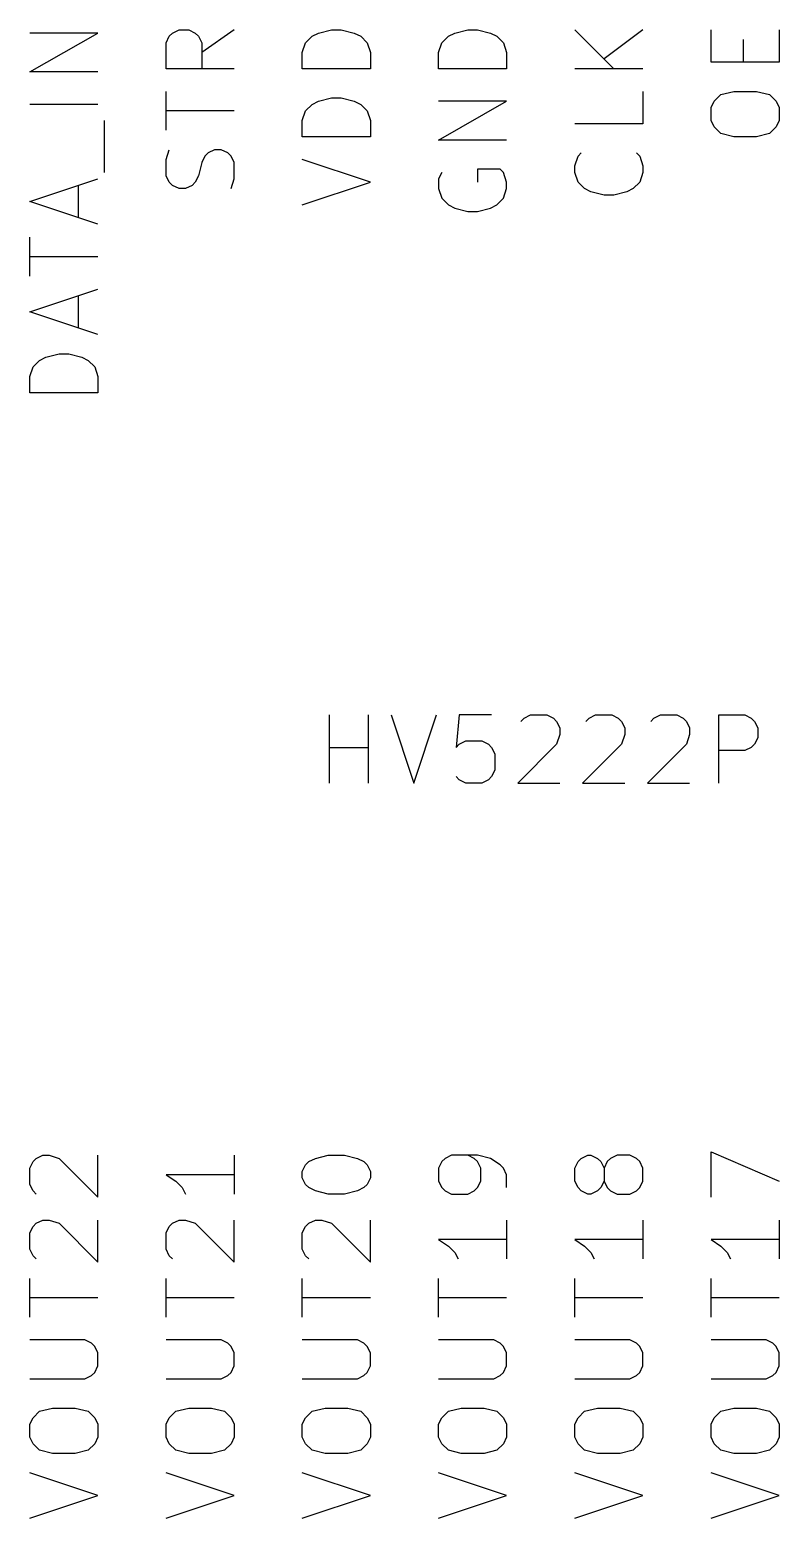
# Model space of a CAD drawing. Extents: x 0.4 to 11.3, y -7.9 to -0.4.
# Drawn here: x 4.823 to 5.373, y -6.923 to -5.83 of the extents above; entities that cross this region are included whole.
import ezdxf

# ---------------------------------------------------------------- set-up
doc = ezdxf.new("R2010")
doc.units = 0
doc.header["$MEASUREMENT"] = 0
doc.layers.add('CYAN2', color=4, linetype='CONTINUOUS')

msp = doc.modelspace()

# ---------------------------------------------------------------- linework, layer by layer
at = {"layer": 'CYAN2', "linetype": 'CONTINUOUS'}
for p, q in [((4.8231, -5.8605), (4.8731, -5.8319)), ((4.8731, -5.8319), (4.8231, -5.8319)), ((4.8231, -5.8605), (4.8731, -5.8319)), ((4.8731, -5.8319), (4.8231, -5.8319)), ((4.9231, -5.839), (4.9255, -5.8343)), ((4.9231, -5.839), (4.9255, -5.8343)), ((4.9255, -5.8343), (4.9279, -5.8319)), ((4.9255, -5.8343), (4.9279, -5.8319)), ((4.9279, -5.8319), (4.9327, -5.8295)), ((4.9279, -5.8319), (4.9327, -5.8295)), ((4.9327, -5.8295), (4.9398, -5.8295)), ((4.9327, -5.8295), (4.9398, -5.8295)), ((4.9398, -5.8295), (4.9446, -5.8319)), ((4.9398, -5.8295), (4.9446, -5.8319)), ((4.9446, -5.8319), (4.9469, -5.8343)), ((4.9446, -5.8319), (4.9469, -5.8343)), ((4.9469, -5.8343), (4.9493, -5.839)), ((4.9469, -5.8343), (4.9493, -5.839)), ((4.9731, -5.8295), (4.9493, -5.8462)), ((4.9731, -5.8295), (4.9493, -5.8462)), ((5.0255, -5.839), (5.0303, -5.8343)), ((5.0255, -5.839), (5.0303, -5.8343)), ((5.0303, -5.8343), (5.035, -5.8319)), ((5.0303, -5.8343), (5.035, -5.8319)), ((5.035, -5.8319), (5.0446, -5.8295)), ((5.035, -5.8319), (5.0446, -5.8295)), ((5.0446, -5.8295), (5.0517, -5.8295)), ((5.0446, -5.8295), (5.0517, -5.8295)), ((5.0517, -5.8295), (5.0612, -5.8319)), ((5.0517, -5.8295), (5.0612, -5.8319)), ((5.0612, -5.8319), (5.066, -5.8343)), ((5.0612, -5.8319), (5.066, -5.8343)), ((5.066, -5.8343), (5.0708, -5.839)), ((5.066, -5.8343), (5.0708, -5.839)), ((5.1255, -5.839), (5.1303, -5.8343)), ((5.1255, -5.839), (5.1303, -5.8343)), ((5.1303, -5.8343), (5.135, -5.8319)), ((5.1303, -5.8343), (5.135, -5.8319)), ((5.135, -5.8319), (5.1446, -5.8295)), ((5.135, -5.8319), (5.1446, -5.8295)), ((5.1446, -5.8295), (5.1517, -5.8295)), ((5.1446, -5.8295), (5.1517, -5.8295)), ((5.1517, -5.8295), (5.1612, -5.8319)), ((5.1517, -5.8295), (5.1612, -5.8319)), ((5.1612, -5.8319), (5.166, -5.8343)), ((5.1612, -5.8319), (5.166, -5.8343)), ((5.166, -5.8343), (5.1708, -5.839)), ((5.166, -5.8343), (5.1708, -5.839)), ((5.2231, -5.8295), (5.2517, -5.8581)), ((5.2231, -5.8295), (5.2517, -5.8581)), ((5.2731, -5.8295), (5.2446, -5.8509)), ((5.2731, -5.8295), (5.2446, -5.8509)), ((5.3231, -5.8533), (5.3231, -5.8295)), ((5.3231, -5.8533), (5.3231, -5.8295)), ((5.3469, -5.8533), (5.3469, -5.8367)), ((5.3469, -5.8533), (5.3469, -5.8367)), ((5.3731, -5.8295), (5.3731, -5.8533)), ((5.3731, -5.8295), (5.3731, -5.8533)), ((4.9231, -5.8581), (4.9231, -5.839)), ((4.9231, -5.8581), (4.9231, -5.839)), ((4.9493, -5.839), (4.9493, -5.8581)), ((4.9493, -5.839), (4.9493, -5.8581)), ((5.0231, -5.8462), (5.0255, -5.839)), ((5.0231, -5.8462), (5.0255, -5.839)), ((5.0231, -5.8581), (5.0231, -5.8462)), ((5.0231, -5.8581), (5.0231, -5.8462)), ((5.0708, -5.839), (5.0731, -5.8462)), ((5.0708, -5.839), (5.0731, -5.8462)), ((5.0731, -5.8462), (5.0731, -5.8581)), ((5.0731, -5.8462), (5.0731, -5.8581)), ((5.1231, -5.8462), (5.1255, -5.839)), ((5.1231, -5.8462), (5.1255, -5.839)), ((5.1231, -5.8581), (5.1231, -5.8462)), ((5.1231, -5.8581), (5.1231, -5.8462)), ((5.1708, -5.839), (5.1731, -5.8462)), ((5.1708, -5.839), (5.1731, -5.8462)), ((5.1731, -5.8462), (5.1731, -5.8581)), ((5.1731, -5.8462), (5.1731, -5.8581)), ((4.9731, -5.8581), (4.9231, -5.8581)), ((4.9731, -5.8581), (4.9231, -5.8581)), ((5.0731, -5.8581), (5.0231, -5.8581)), ((5.0731, -5.8581), (5.0231, -5.8581)), ((5.1731, -5.8581), (5.1231, -5.8581)), ((5.1731, -5.8581), (5.1231, -5.8581)), ((5.2731, -5.8581), (5.2231, -5.8581)), ((5.2731, -5.8581), (5.2231, -5.8581)), ((5.3731, -5.8533), (5.3231, -5.8533)), ((5.3731, -5.8533), (5.3231, -5.8533)), ((4.8731, -5.8605), (4.8231, -5.8605)), ((4.8731, -5.8605), (4.8231, -5.8605)), ((4.9231, -5.9033), (4.9231, -5.8748)), ((4.9231, -5.9033), (4.9231, -5.8748)), ((5.0303, -5.8843), (5.035, -5.8819)), ((5.0303, -5.8843), (5.035, -5.8819)), ((5.035, -5.8819), (5.0446, -5.8795)), ((5.035, -5.8819), (5.0446, -5.8795)), ((5.0446, -5.8795), (5.0517, -5.8795)), ((5.0446, -5.8795), (5.0517, -5.8795)), ((5.0517, -5.8795), (5.0612, -5.8819)), ((5.0517, -5.8795), (5.0612, -5.8819)), ((5.0612, -5.8819), (5.066, -5.8843)), ((5.0612, -5.8819), (5.066, -5.8843)), ((5.1231, -5.9105), (5.1731, -5.8819)), ((5.1731, -5.8819), (5.1231, -5.8819)), ((5.1231, -5.9105), (5.1731, -5.8819)), ((5.1731, -5.8819), (5.1231, -5.8819)), ((5.2731, -5.8748), (5.2731, -5.8986)), ((5.2731, -5.8748), (5.2731, -5.8986)), ((5.3231, -5.8867), (5.3255, -5.8819)), ((5.3231, -5.8867), (5.3255, -5.8819)), ((5.3255, -5.8819), (5.3303, -5.8771)), ((5.3255, -5.8819), (5.3303, -5.8771)), ((5.3303, -5.8771), (5.3398, -5.8748)), ((5.3303, -5.8771), (5.3398, -5.8748)), ((5.3398, -5.8748), (5.3565, -5.8748)), ((5.3398, -5.8748), (5.3565, -5.8748)), ((5.3565, -5.8748), (5.366, -5.8771)), ((5.3565, -5.8748), (5.366, -5.8771)), ((5.366, -5.8771), (5.3708, -5.8819)), ((5.366, -5.8771), (5.3708, -5.8819)), ((5.3708, -5.8819), (5.3731, -5.8867)), ((5.3708, -5.8819), (5.3731, -5.8867)), ((4.8731, -5.8843), (4.8231, -5.8843)), ((4.8731, -5.8843), (4.8231, -5.8843)), ((4.9731, -5.889), (4.9231, -5.889)), ((4.9731, -5.889), (4.9231, -5.889)), ((5.0231, -5.8962), (5.0255, -5.889)), ((5.0231, -5.8962), (5.0255, -5.889)), ((5.0255, -5.889), (5.0303, -5.8843)), ((5.0255, -5.889), (5.0303, -5.8843)), ((5.066, -5.8843), (5.0708, -5.889)), ((5.066, -5.8843), (5.0708, -5.889)), ((5.0708, -5.889), (5.0731, -5.8962)), ((5.0708, -5.889), (5.0731, -5.8962)), ((5.3231, -5.8962), (5.3231, -5.8867)), ((5.3231, -5.8962), (5.3231, -5.8867)), ((5.3731, -5.8867), (5.3731, -5.8962)), ((5.3731, -5.8867), (5.3731, -5.8962)), ((4.8779, -5.9343), (4.8779, -5.8962)), ((4.8779, -5.9343), (4.8779, -5.8962)), ((5.0231, -5.9081), (5.0231, -5.8962)), ((5.0231, -5.9081), (5.0231, -5.8962)), ((5.0731, -5.8962), (5.0731, -5.9081)), ((5.0731, -5.8962), (5.0731, -5.9081)), ((5.2731, -5.8986), (5.2231, -5.8986)), ((5.2731, -5.8986), (5.2231, -5.8986)), ((5.3255, -5.9009), (5.3231, -5.8962)), ((5.3255, -5.9009), (5.3231, -5.8962)), ((5.3303, -5.9057), (5.3255, -5.9009)), ((5.3303, -5.9057), (5.3255, -5.9009)), ((5.3708, -5.9009), (5.366, -5.9057)), ((5.3708, -5.9009), (5.366, -5.9057)), ((5.3731, -5.8962), (5.3708, -5.9009)), ((5.3731, -5.8962), (5.3708, -5.9009)), ((5.0731, -5.9081), (5.0231, -5.9081)), ((5.0731, -5.9081), (5.0231, -5.9081)), ((5.1731, -5.9105), (5.1231, -5.9105)), ((5.1731, -5.9105), (5.1231, -5.9105)), ((5.3398, -5.9081), (5.3303, -5.9057)), ((5.3398, -5.9081), (5.3303, -5.9057)), ((5.3565, -5.9081), (5.3398, -5.9081)), ((5.3565, -5.9081), (5.3398, -5.9081)), ((5.366, -5.9057), (5.3565, -5.9081)), ((5.366, -5.9057), (5.3565, -5.9081)), ((4.9231, -5.9248), (4.9255, -5.9176)), ((4.9231, -5.9248), (4.9255, -5.9176)), ((4.9231, -5.9367), (4.9231, -5.9248)), ((4.9231, -5.9367), (4.9231, -5.9248)), ((4.9517, -5.9224), (4.9493, -5.9271)), ((4.9517, -5.9224), (4.9493, -5.9271)), ((4.9541, -5.92), (4.9517, -5.9224)), ((4.9541, -5.92), (4.9517, -5.9224)), ((4.9588, -5.9176), (4.9541, -5.92)), ((4.9588, -5.9176), (4.9541, -5.92)), ((4.9636, -5.9176), (4.9588, -5.9176)), ((4.9636, -5.9176), (4.9588, -5.9176)), ((4.9684, -5.92), (4.9636, -5.9176)), ((4.9684, -5.92), (4.9636, -5.9176)), ((4.9708, -5.9224), (4.9684, -5.92)), ((4.9708, -5.9224), (4.9684, -5.92)), ((4.9731, -5.9271), (4.9708, -5.9224)), ((4.9731, -5.9271), (4.9708, -5.9224)), ((5.0731, -5.9414), (5.0231, -5.9248)), ((5.0731, -5.9414), (5.0231, -5.9248)), ((5.2231, -5.9295), (5.2255, -5.9224)), ((5.2231, -5.9295), (5.2255, -5.9224)), ((5.2255, -5.9224), (5.2279, -5.92)), ((5.2255, -5.9224), (5.2279, -5.92)), ((5.2684, -5.92), (5.2708, -5.9224)), ((5.2684, -5.92), (5.2708, -5.9224)), ((5.2708, -5.9224), (5.2731, -5.9295)), ((5.2708, -5.9224), (5.2731, -5.9295)), ((4.9255, -5.9414), (4.9231, -5.9367)), ((4.9255, -5.9414), (4.9231, -5.9367)), ((4.9469, -5.9367), (4.9446, -5.9414)), ((4.9469, -5.9367), (4.9446, -5.9414)), ((4.9493, -5.9271), (4.9469, -5.9367)), ((4.9493, -5.9271), (4.9469, -5.9367)), ((4.9731, -5.939), (4.9731, -5.9271)), ((4.9731, -5.939), (4.9731, -5.9271)), ((5.1255, -5.9343), (5.1231, -5.939)), ((5.1255, -5.9343), (5.1231, -5.939)), ((5.1684, -5.9319), (5.1517, -5.9319)), ((5.1517, -5.9319), (5.1517, -5.9414)), ((5.1684, -5.9319), (5.1517, -5.9319)), ((5.1517, -5.9319), (5.1517, -5.9414)), ((5.1708, -5.9343), (5.1684, -5.9319)), ((5.1708, -5.9343), (5.1684, -5.9319)), ((5.1731, -5.9414), (5.1708, -5.9343)), ((5.1731, -5.9414), (5.1708, -5.9343)), ((5.2231, -5.9343), (5.2231, -5.9295)), ((5.2231, -5.9343), (5.2231, -5.9295)), ((5.2255, -5.9414), (5.2231, -5.9343)), ((5.2255, -5.9414), (5.2231, -5.9343)), ((5.2731, -5.9343), (5.2708, -5.9414)), ((5.2731, -5.9343), (5.2708, -5.9414)), ((5.2731, -5.9295), (5.2731, -5.9343)), ((5.2731, -5.9295), (5.2731, -5.9343)), ((4.8231, -5.9557), (4.8731, -5.939)), ((4.8231, -5.9557), (4.8731, -5.939)), ((4.8588, -5.9676), (4.8588, -5.9438)), ((4.8588, -5.9676), (4.8588, -5.9438)), ((4.9279, -5.9438), (4.9255, -5.9414)), ((4.9279, -5.9438), (4.9255, -5.9414)), ((4.9327, -5.9462), (4.9279, -5.9438)), ((4.9327, -5.9462), (4.9279, -5.9438)), ((4.9374, -5.9462), (4.9327, -5.9462)), ((4.9374, -5.9462), (4.9327, -5.9462)), ((4.9422, -5.9438), (4.9374, -5.9462)), ((4.9422, -5.9438), (4.9374, -5.9462)), ((4.9446, -5.9414), (4.9422, -5.9438)), ((4.9446, -5.9414), (4.9422, -5.9438)), ((4.9708, -5.9462), (4.9731, -5.939)), ((4.9708, -5.9462), (4.9731, -5.939)), ((5.0231, -5.9581), (5.0731, -5.9414)), ((5.0231, -5.9581), (5.0731, -5.9414)), ((5.1231, -5.939), (5.1231, -5.9462)), ((5.1231, -5.939), (5.1231, -5.9462)), ((5.1231, -5.9462), (5.1255, -5.9533)), ((5.1231, -5.9462), (5.1255, -5.9533)), ((5.1708, -5.9533), (5.1731, -5.9462)), ((5.1708, -5.9533), (5.1731, -5.9462)), ((5.1731, -5.9462), (5.1731, -5.9414)), ((5.1731, -5.9462), (5.1731, -5.9414)), ((5.2303, -5.9462), (5.2255, -5.9414)), ((5.2303, -5.9462), (5.2255, -5.9414)), ((5.235, -5.9486), (5.2303, -5.9462)), ((5.235, -5.9486), (5.2303, -5.9462)), ((5.266, -5.9462), (5.2612, -5.9486)), ((5.266, -5.9462), (5.2612, -5.9486)), ((5.2708, -5.9414), (5.266, -5.9462)), ((5.2708, -5.9414), (5.266, -5.9462)), ((4.8731, -5.9724), (4.8231, -5.9557)), ((4.8731, -5.9724), (4.8231, -5.9557)), ((5.1255, -5.9533), (5.1303, -5.9581)), ((5.1255, -5.9533), (5.1303, -5.9581)), ((5.1303, -5.9581), (5.135, -5.9605)), ((5.1303, -5.9581), (5.135, -5.9605)), ((5.1612, -5.9605), (5.166, -5.9581)), ((5.1612, -5.9605), (5.166, -5.9581)), ((5.166, -5.9581), (5.1708, -5.9533)), ((5.166, -5.9581), (5.1708, -5.9533)), ((5.2446, -5.9509), (5.235, -5.9486)), ((5.2446, -5.9509), (5.235, -5.9486)), ((5.2517, -5.9509), (5.2446, -5.9509)), ((5.2517, -5.9509), (5.2446, -5.9509)), ((5.2612, -5.9486), (5.2517, -5.9509)), ((5.2612, -5.9486), (5.2517, -5.9509)), ((5.135, -5.9605), (5.1446, -5.9629)), ((5.135, -5.9605), (5.1446, -5.9629)), ((5.1446, -5.9629), (5.1517, -5.9629)), ((5.1446, -5.9629), (5.1517, -5.9629)), ((5.1517, -5.9629), (5.1612, -5.9605)), ((5.1517, -5.9629), (5.1612, -5.9605)), ((4.8231, -6.0105), (4.8231, -5.9819)), ((4.8231, -6.0105), (4.8231, -5.9819)), ((4.8731, -5.9962), (4.8231, -5.9962)), ((4.8731, -5.9962), (4.8231, -5.9962)), ((4.8231, -6.0367), (4.8731, -6.02)), ((4.8231, -6.0367), (4.8731, -6.02)), ((4.8588, -6.0486), (4.8588, -6.0248)), ((4.8588, -6.0486), (4.8588, -6.0248)), ((4.8731, -6.0533), (4.8231, -6.0367)), ((4.8731, -6.0533), (4.8231, -6.0367)), ((4.835, -6.07), (4.8446, -6.0676)), ((4.835, -6.07), (4.8446, -6.0676)), ((4.8446, -6.0676), (4.8517, -6.0676)), ((4.8446, -6.0676), (4.8517, -6.0676)), ((4.8517, -6.0676), (4.8612, -6.07)), ((4.8517, -6.0676), (4.8612, -6.07)), ((4.8231, -6.0843), (4.8255, -6.0771)), ((4.8231, -6.0843), (4.8255, -6.0771)), ((4.8255, -6.0771), (4.8303, -6.0724)), ((4.8255, -6.0771), (4.8303, -6.0724)), ((4.8303, -6.0724), (4.835, -6.07)), ((4.8303, -6.0724), (4.835, -6.07)), ((4.8612, -6.07), (4.866, -6.0724)), ((4.8612, -6.07), (4.866, -6.0724)), ((4.866, -6.0724), (4.8708, -6.0771)), ((4.866, -6.0724), (4.8708, -6.0771)), ((4.8708, -6.0771), (4.8731, -6.0843)), ((4.8708, -6.0771), (4.8731, -6.0843)), ((4.8231, -6.0962), (4.8231, -6.0843)), ((4.8231, -6.0962), (4.8231, -6.0843)), ((4.8731, -6.0843), (4.8731, -6.0962)), ((4.8731, -6.0843), (4.8731, -6.0962)), ((4.8731, -6.0962), (4.8231, -6.0962)), ((4.8731, -6.0962), (4.8231, -6.0962)), ((5.0431, -6.3828), (5.0431, -6.3328)), ((5.0431, -6.3828), (5.0431, -6.3328)), ((5.0717, -6.3828), (5.0717, -6.3328)), ((5.0717, -6.3828), (5.0717, -6.3328)), ((5.0883, -6.3328), (5.105, -6.3828)), ((5.0883, -6.3328), (5.105, -6.3828)), ((5.105, -6.3828), (5.1217, -6.3328)), ((5.105, -6.3828), (5.1217, -6.3328)), ((5.1383, -6.3328), (5.136, -6.3566)), ((5.1383, -6.3328), (5.136, -6.3566)), ((5.1621, -6.3328), (5.1383, -6.3328)), ((5.1621, -6.3328), (5.1383, -6.3328)), ((5.1836, -6.3376), (5.1859, -6.3352)), ((5.1836, -6.3376), (5.1859, -6.3352)), ((5.1859, -6.3352), (5.1907, -6.3328)), ((5.1859, -6.3352), (5.1907, -6.3328)), ((5.1907, -6.3328), (5.2026, -6.3328)), ((5.1907, -6.3328), (5.2026, -6.3328)), ((5.2026, -6.3328), (5.2074, -6.3352)), ((5.2026, -6.3328), (5.2074, -6.3352)), ((5.2074, -6.3352), (5.2098, -6.3376)), ((5.2074, -6.3352), (5.2098, -6.3376)), ((5.2098, -6.3376), (5.2121, -6.3423)), ((5.2098, -6.3376), (5.2121, -6.3423)), ((5.2312, -6.3376), (5.2336, -6.3352)), ((5.2312, -6.3376), (5.2336, -6.3352)), ((5.2336, -6.3352), (5.2383, -6.3328)), ((5.2336, -6.3352), (5.2383, -6.3328)), ((5.2383, -6.3328), (5.2502, -6.3328)), ((5.2383, -6.3328), (5.2502, -6.3328)), ((5.2502, -6.3328), (5.255, -6.3352)), ((5.2502, -6.3328), (5.255, -6.3352)), ((5.255, -6.3352), (5.2574, -6.3376)), ((5.255, -6.3352), (5.2574, -6.3376)), ((5.2574, -6.3376), (5.2598, -6.3423)), ((5.2574, -6.3376), (5.2598, -6.3423)), ((5.2788, -6.3376), (5.2812, -6.3352)), ((5.2788, -6.3376), (5.2812, -6.3352)), ((5.2812, -6.3352), (5.2859, -6.3328)), ((5.2812, -6.3352), (5.2859, -6.3328)), ((5.2859, -6.3328), (5.2979, -6.3328)), ((5.2859, -6.3328), (5.2979, -6.3328)), ((5.2979, -6.3328), (5.3026, -6.3352)), ((5.2979, -6.3328), (5.3026, -6.3352)), ((5.3026, -6.3352), (5.305, -6.3376)), ((5.3026, -6.3352), (5.305, -6.3376)), ((5.305, -6.3376), (5.3074, -6.3423)), ((5.305, -6.3376), (5.3074, -6.3423)), ((5.3288, -6.3828), (5.3288, -6.3328)), ((5.3288, -6.3328), (5.3479, -6.3328)), ((5.3288, -6.3828), (5.3288, -6.3328)), ((5.3288, -6.3328), (5.3479, -6.3328)), ((5.3479, -6.3328), (5.3526, -6.3352)), ((5.3479, -6.3328), (5.3526, -6.3352)), ((5.3526, -6.3352), (5.355, -6.3376)), ((5.3526, -6.3352), (5.355, -6.3376)), ((5.355, -6.3376), (5.3574, -6.3423)), ((5.355, -6.3376), (5.3574, -6.3423)), ((5.1383, -6.3542), (5.1431, -6.3518)), ((5.1383, -6.3542), (5.1431, -6.3518)), ((5.1431, -6.3518), (5.155, -6.3518)), ((5.1431, -6.3518), (5.155, -6.3518)), ((5.155, -6.3518), (5.1598, -6.3542)), ((5.155, -6.3518), (5.1598, -6.3542)), ((5.2121, -6.3471), (5.2098, -6.3542)), ((5.2121, -6.3471), (5.2098, -6.3542)), ((5.2121, -6.3423), (5.2121, -6.3471)), ((5.2121, -6.3423), (5.2121, -6.3471)), ((5.2598, -6.3471), (5.2574, -6.3542)), ((5.2598, -6.3471), (5.2574, -6.3542)), ((5.2598, -6.3423), (5.2598, -6.3471)), ((5.2598, -6.3423), (5.2598, -6.3471)), ((5.3074, -6.3471), (5.305, -6.3542)), ((5.3074, -6.3471), (5.305, -6.3542)), ((5.3074, -6.3423), (5.3074, -6.3471)), ((5.3074, -6.3423), (5.3074, -6.3471)), ((5.3574, -6.3495), (5.355, -6.3542)), ((5.3574, -6.3495), (5.355, -6.3542)), ((5.3574, -6.3423), (5.3574, -6.3495)), ((5.3574, -6.3423), (5.3574, -6.3495)), ((5.0431, -6.3566), (5.0717, -6.3566)), ((5.0431, -6.3566), (5.0717, -6.3566)), ((5.136, -6.3566), (5.1383, -6.3542)), ((5.136, -6.3566), (5.1383, -6.3542)), ((5.1598, -6.3542), (5.1621, -6.3566)), ((5.1598, -6.3542), (5.1621, -6.3566)), ((5.1621, -6.3566), (5.1645, -6.3614)), ((5.1621, -6.3566), (5.1645, -6.3614)), ((5.1645, -6.3614), (5.1645, -6.3733)), ((5.1645, -6.3614), (5.1645, -6.3733)), ((5.2098, -6.3542), (5.1812, -6.3828)), ((5.2098, -6.3542), (5.1812, -6.3828)), ((5.2574, -6.3542), (5.2288, -6.3828)), ((5.2574, -6.3542), (5.2288, -6.3828)), ((5.305, -6.3542), (5.2764, -6.3828)), ((5.305, -6.3542), (5.2764, -6.3828)), ((5.3479, -6.359), (5.3288, -6.359)), ((5.3479, -6.359), (5.3288, -6.359)), ((5.3526, -6.3566), (5.3479, -6.359)), ((5.3526, -6.3566), (5.3479, -6.359)), ((5.355, -6.3542), (5.3526, -6.3566)), ((5.355, -6.3542), (5.3526, -6.3566)), ((5.1645, -6.3733), (5.1621, -6.378)), ((5.1645, -6.3733), (5.1621, -6.378)), ((5.1383, -6.3804), (5.136, -6.378)), ((5.1383, -6.3804), (5.136, -6.378)), ((5.1431, -6.3828), (5.1383, -6.3804)), ((5.1431, -6.3828), (5.1383, -6.3804)), ((5.155, -6.3828), (5.1431, -6.3828)), ((5.155, -6.3828), (5.1431, -6.3828)), ((5.1598, -6.3804), (5.155, -6.3828)), ((5.1598, -6.3804), (5.155, -6.3828)), ((5.1621, -6.378), (5.1598, -6.3804)), ((5.1621, -6.378), (5.1598, -6.3804)), ((5.1812, -6.3828), (5.2121, -6.3828)), ((5.1812, -6.3828), (5.2121, -6.3828)), ((5.2288, -6.3828), (5.2598, -6.3828)), ((5.2288, -6.3828), (5.2598, -6.3828)), ((5.2764, -6.3828), (5.3074, -6.3828)), ((5.2764, -6.3828), (5.3074, -6.3828)), ((4.8279, -6.6586), (4.8327, -6.6562)), ((4.8279, -6.6586), (4.8327, -6.6562)), ((4.8327, -6.6562), (4.8374, -6.6562)), ((4.8327, -6.6562), (4.8374, -6.6562)), ((4.8374, -6.6562), (4.8446, -6.6586)), ((4.8374, -6.6562), (4.8446, -6.6586)), ((4.8731, -6.6871), (4.8731, -6.6562)), ((4.8731, -6.6871), (4.8731, -6.6562)), ((4.9731, -6.6562), (4.9731, -6.6848)), ((4.9731, -6.6562), (4.9731, -6.6848)), ((5.0327, -6.6586), (5.0422, -6.6562)), ((5.0327, -6.6586), (5.0422, -6.6562)), ((5.0422, -6.6562), (5.0541, -6.6562)), ((5.0422, -6.6562), (5.0541, -6.6562)), ((5.0541, -6.6562), (5.0636, -6.6586)), ((5.0541, -6.6562), (5.0636, -6.6586)), ((5.1327, -6.6562), (5.1279, -6.6586)), ((5.1327, -6.6562), (5.1279, -6.6586)), ((5.1517, -6.6562), (5.1327, -6.6562)), ((5.1517, -6.6562), (5.1327, -6.6562)), ((5.1493, -6.6586), (5.1446, -6.6562)), ((5.1493, -6.6586), (5.1446, -6.6562)), ((5.1612, -6.6586), (5.1517, -6.6562)), ((5.1612, -6.6586), (5.1517, -6.6562)), ((5.2279, -6.6586), (5.2327, -6.6562)), ((5.2279, -6.6586), (5.2327, -6.6562)), ((5.2327, -6.6562), (5.235, -6.6562)), ((5.2327, -6.6562), (5.235, -6.6562)), ((5.235, -6.6562), (5.2398, -6.6586)), ((5.235, -6.6562), (5.2398, -6.6586)), ((5.2541, -6.6562), (5.2493, -6.6586)), ((5.2541, -6.6562), (5.2493, -6.6586)), ((5.2636, -6.6562), (5.2541, -6.6562)), ((5.2636, -6.6562), (5.2541, -6.6562)), ((5.2684, -6.6586), (5.2636, -6.6562)), ((5.2684, -6.6586), (5.2636, -6.6562)), ((5.3231, -6.6871), (5.3231, -6.6538)), ((5.3231, -6.6538), (5.3731, -6.6752)), ((5.3231, -6.6871), (5.3231, -6.6538)), ((5.3231, -6.6538), (5.3731, -6.6752)), ((4.8231, -6.6657), (4.8255, -6.6609)), ((4.8231, -6.6657), (4.8255, -6.6609)), ((4.8231, -6.6776), (4.8231, -6.6657)), ((4.8231, -6.6776), (4.8231, -6.6657)), ((4.8255, -6.6609), (4.8279, -6.6586)), ((4.8255, -6.6609), (4.8279, -6.6586)), ((4.8446, -6.6586), (4.8731, -6.6871)), ((4.8446, -6.6586), (4.8731, -6.6871)), ((5.0231, -6.6681), (5.0255, -6.6633)), ((5.0231, -6.6681), (5.0255, -6.6633)), ((5.0231, -6.6729), (5.0231, -6.6681)), ((5.0231, -6.6729), (5.0231, -6.6681)), ((5.0255, -6.6633), (5.0279, -6.6609)), ((5.0255, -6.6633), (5.0279, -6.6609)), ((5.0279, -6.6609), (5.0327, -6.6586)), ((5.0279, -6.6609), (5.0327, -6.6586)), ((5.0636, -6.6586), (5.0684, -6.6609)), ((5.0636, -6.6586), (5.0684, -6.6609)), ((5.0684, -6.6609), (5.0708, -6.6633)), ((5.0684, -6.6609), (5.0708, -6.6633)), ((5.0708, -6.6633), (5.0731, -6.6681)), ((5.0708, -6.6633), (5.0731, -6.6681)), ((5.0731, -6.6681), (5.0731, -6.6729)), ((5.0731, -6.6681), (5.0731, -6.6729)), ((5.1255, -6.6609), (5.1231, -6.6657)), ((5.1255, -6.6609), (5.1231, -6.6657)), ((5.1231, -6.6657), (5.1231, -6.6752)), ((5.1231, -6.6657), (5.1231, -6.6752)), ((5.1279, -6.6586), (5.1255, -6.6609)), ((5.1279, -6.6586), (5.1255, -6.6609)), ((5.1517, -6.6609), (5.1493, -6.6586)), ((5.1517, -6.6609), (5.1493, -6.6586)), ((5.1541, -6.6657), (5.1517, -6.6609)), ((5.1541, -6.6657), (5.1517, -6.6609)), ((5.1541, -6.6752), (5.1541, -6.6657)), ((5.1541, -6.6752), (5.1541, -6.6657)), ((5.1684, -6.6633), (5.1612, -6.6586)), ((5.1684, -6.6633), (5.1612, -6.6586)), ((5.1708, -6.6657), (5.1684, -6.6633)), ((5.1708, -6.6657), (5.1684, -6.6633)), ((5.1731, -6.6705), (5.1708, -6.6657)), ((5.1731, -6.6705), (5.1708, -6.6657)), ((5.2231, -6.6657), (5.2255, -6.6609)), ((5.2231, -6.6657), (5.2255, -6.6609)), ((5.2231, -6.6752), (5.2231, -6.6657)), ((5.2231, -6.6752), (5.2231, -6.6657)), ((5.2255, -6.6609), (5.2279, -6.6586)), ((5.2255, -6.6609), (5.2279, -6.6586)), ((5.2398, -6.6586), (5.2422, -6.6609)), ((5.2398, -6.6586), (5.2422, -6.6609)), ((5.2422, -6.6609), (5.2446, -6.6657)), ((5.2422, -6.6609), (5.2446, -6.6657)), ((5.2469, -6.6609), (5.2446, -6.6657)), ((5.2469, -6.6609), (5.2446, -6.6657)), ((5.2446, -6.6657), (5.2446, -6.6752)), ((5.2446, -6.6657), (5.2446, -6.6752)), ((5.2493, -6.6586), (5.2469, -6.6609)), ((5.2493, -6.6586), (5.2469, -6.6609)), ((5.2708, -6.6609), (5.2684, -6.6586)), ((5.2708, -6.6609), (5.2684, -6.6586)), ((5.2731, -6.6657), (5.2708, -6.6609)), ((5.2731, -6.6657), (5.2708, -6.6609)), ((5.2731, -6.6752), (5.2731, -6.6657)), ((5.2731, -6.6752), (5.2731, -6.6657)), ((4.8255, -6.6824), (4.8231, -6.6776)), ((4.8255, -6.6824), (4.8231, -6.6776)), ((4.9731, -6.6705), (4.9231, -6.6705)), ((4.9231, -6.6705), (4.9303, -6.6752)), ((4.9731, -6.6705), (4.9231, -6.6705)), ((4.9231, -6.6705), (4.9303, -6.6752)), ((4.9303, -6.6752), (4.935, -6.68)), ((4.9303, -6.6752), (4.935, -6.68)), ((4.935, -6.68), (4.9374, -6.6848)), ((4.935, -6.68), (4.9374, -6.6848)), ((5.0255, -6.6776), (5.0231, -6.6729)), ((5.0255, -6.6776), (5.0231, -6.6729)), ((5.0279, -6.68), (5.0255, -6.6776)), ((5.0279, -6.68), (5.0255, -6.6776)), ((5.0327, -6.6824), (5.0279, -6.68)), ((5.0327, -6.6824), (5.0279, -6.68)), ((5.0684, -6.68), (5.0636, -6.6824)), ((5.0684, -6.68), (5.0636, -6.6824)), ((5.0708, -6.6776), (5.0684, -6.68)), ((5.0708, -6.6776), (5.0684, -6.68)), ((5.0731, -6.6729), (5.0708, -6.6776)), ((5.0731, -6.6729), (5.0708, -6.6776)), ((5.1231, -6.6752), (5.1255, -6.68)), ((5.1231, -6.6752), (5.1255, -6.68)), ((5.1255, -6.68), (5.1279, -6.6824)), ((5.1255, -6.68), (5.1279, -6.6824)), ((5.1493, -6.6824), (5.1517, -6.68)), ((5.1493, -6.6824), (5.1517, -6.68)), ((5.1517, -6.68), (5.1541, -6.6752)), ((5.1517, -6.68), (5.1541, -6.6752)), ((5.1731, -6.68), (5.1731, -6.6705)), ((5.1731, -6.68), (5.1731, -6.6705)), ((5.2255, -6.68), (5.2231, -6.6752)), ((5.2255, -6.68), (5.2231, -6.6752)), ((5.2279, -6.6824), (5.2255, -6.68)), ((5.2279, -6.6824), (5.2255, -6.68)), ((5.2422, -6.68), (5.2398, -6.6824)), ((5.2422, -6.68), (5.2398, -6.6824)), ((5.2446, -6.6752), (5.2422, -6.68)), ((5.2446, -6.6752), (5.2422, -6.68)), ((5.2446, -6.6752), (5.2469, -6.68)), ((5.2446, -6.6752), (5.2469, -6.68)), ((5.2469, -6.68), (5.2493, -6.6824)), ((5.2469, -6.68), (5.2493, -6.6824)), ((5.2684, -6.6824), (5.2708, -6.68)), ((5.2684, -6.6824), (5.2708, -6.68)), ((5.2708, -6.68), (5.2731, -6.6752)), ((5.2708, -6.68), (5.2731, -6.6752)), ((4.8279, -6.6848), (4.8255, -6.6824)), ((4.8279, -6.6848), (4.8255, -6.6824)), ((5.0422, -6.6848), (5.0327, -6.6824)), ((5.0422, -6.6848), (5.0327, -6.6824)), ((5.0541, -6.6848), (5.0422, -6.6848)), ((5.0541, -6.6848), (5.0422, -6.6848)), ((5.0636, -6.6824), (5.0541, -6.6848)), ((5.0636, -6.6824), (5.0541, -6.6848)), ((5.1279, -6.6824), (5.1327, -6.6848)), ((5.1279, -6.6824), (5.1327, -6.6848)), ((5.1327, -6.6848), (5.1446, -6.6848)), ((5.1327, -6.6848), (5.1446, -6.6848)), ((5.1446, -6.6848), (5.1493, -6.6824)), ((5.1446, -6.6848), (5.1493, -6.6824)), ((5.2327, -6.6848), (5.2279, -6.6824)), ((5.2327, -6.6848), (5.2279, -6.6824)), ((5.235, -6.6848), (5.2327, -6.6848)), ((5.235, -6.6848), (5.2327, -6.6848)), ((5.2398, -6.6824), (5.235, -6.6848)), ((5.2398, -6.6824), (5.235, -6.6848)), ((5.2493, -6.6824), (5.2541, -6.6848)), ((5.2493, -6.6824), (5.2541, -6.6848)), ((5.2541, -6.6848), (5.2636, -6.6848)), ((5.2541, -6.6848), (5.2636, -6.6848)), ((5.2636, -6.6848), (5.2684, -6.6824)), ((5.2636, -6.6848), (5.2684, -6.6824)), ((4.8231, -6.7133), (4.8255, -6.7086)), ((4.8231, -6.7133), (4.8255, -6.7086)), ((4.8255, -6.7086), (4.8279, -6.7062)), ((4.8255, -6.7086), (4.8279, -6.7062)), ((4.8279, -6.7062), (4.8327, -6.7038)), ((4.8279, -6.7062), (4.8327, -6.7038)), ((4.8327, -6.7038), (4.8374, -6.7038)), ((4.8327, -6.7038), (4.8374, -6.7038)), ((4.8374, -6.7038), (4.8446, -6.7062)), ((4.8374, -6.7038), (4.8446, -6.7062)), ((4.8446, -6.7062), (4.8731, -6.7348)), ((4.8446, -6.7062), (4.8731, -6.7348)), ((4.8731, -6.7348), (4.8731, -6.7038)), ((4.8731, -6.7348), (4.8731, -6.7038)), ((4.9231, -6.7133), (4.9255, -6.7086)), ((4.9231, -6.7133), (4.9255, -6.7086)), ((4.9255, -6.7086), (4.9279, -6.7062)), ((4.9255, -6.7086), (4.9279, -6.7062)), ((4.9279, -6.7062), (4.9327, -6.7038)), ((4.9279, -6.7062), (4.9327, -6.7038)), ((4.9327, -6.7038), (4.9374, -6.7038)), ((4.9327, -6.7038), (4.9374, -6.7038)), ((4.9374, -6.7038), (4.9446, -6.7062)), ((4.9374, -6.7038), (4.9446, -6.7062)), ((4.9446, -6.7062), (4.9731, -6.7348)), ((4.9446, -6.7062), (4.9731, -6.7348)), ((4.9731, -6.7348), (4.9731, -6.7038)), ((4.9731, -6.7348), (4.9731, -6.7038)), ((5.0231, -6.7133), (5.0255, -6.7086)), ((5.0231, -6.7133), (5.0255, -6.7086)), ((5.0255, -6.7086), (5.0279, -6.7062)), ((5.0255, -6.7086), (5.0279, -6.7062)), ((5.0279, -6.7062), (5.0327, -6.7038)), ((5.0279, -6.7062), (5.0327, -6.7038)), ((5.0327, -6.7038), (5.0374, -6.7038)), ((5.0327, -6.7038), (5.0374, -6.7038)), ((5.0374, -6.7038), (5.0446, -6.7062)), ((5.0374, -6.7038), (5.0446, -6.7062)), ((5.0446, -6.7062), (5.0731, -6.7348)), ((5.0446, -6.7062), (5.0731, -6.7348)), ((5.0731, -6.7348), (5.0731, -6.7038)), ((5.0731, -6.7348), (5.0731, -6.7038)), ((5.1731, -6.7038), (5.1731, -6.7324)), ((5.1731, -6.7038), (5.1731, -6.7324)), ((5.2731, -6.7038), (5.2731, -6.7324)), ((5.2731, -6.7038), (5.2731, -6.7324)), ((5.3731, -6.7038), (5.3731, -6.7324)), ((5.3731, -6.7038), (5.3731, -6.7324)), ((4.8231, -6.7252), (4.8231, -6.7133)), ((4.8231, -6.7252), (4.8231, -6.7133)), ((4.9231, -6.7252), (4.9231, -6.7133)), ((4.9231, -6.7252), (4.9231, -6.7133)), ((5.0231, -6.7252), (5.0231, -6.7133)), ((5.0231, -6.7252), (5.0231, -6.7133)), ((5.1731, -6.7181), (5.1231, -6.7181)), ((5.1231, -6.7181), (5.1303, -6.7229)), ((5.1731, -6.7181), (5.1231, -6.7181)), ((5.1231, -6.7181), (5.1303, -6.7229)), ((5.1303, -6.7229), (5.135, -6.7276)), ((5.1303, -6.7229), (5.135, -6.7276)), ((5.2731, -6.7181), (5.2231, -6.7181)), ((5.2231, -6.7181), (5.2303, -6.7229)), ((5.2731, -6.7181), (5.2231, -6.7181)), ((5.2231, -6.7181), (5.2303, -6.7229)), ((5.2303, -6.7229), (5.235, -6.7276)), ((5.2303, -6.7229), (5.235, -6.7276)), ((5.3731, -6.7181), (5.3231, -6.7181)), ((5.3231, -6.7181), (5.3303, -6.7229)), ((5.3731, -6.7181), (5.3231, -6.7181)), ((5.3231, -6.7181), (5.3303, -6.7229)), ((5.3303, -6.7229), (5.335, -6.7276)), ((5.3303, -6.7229), (5.335, -6.7276)), ((4.8255, -6.73), (4.8231, -6.7252)), ((4.8255, -6.73), (4.8231, -6.7252)), ((4.8279, -6.7324), (4.8255, -6.73)), ((4.8279, -6.7324), (4.8255, -6.73)), ((4.9255, -6.73), (4.9231, -6.7252)), ((4.9255, -6.73), (4.9231, -6.7252)), ((4.9279, -6.7324), (4.9255, -6.73)), ((4.9279, -6.7324), (4.9255, -6.73)), ((5.0255, -6.73), (5.0231, -6.7252)), ((5.0255, -6.73), (5.0231, -6.7252)), ((5.0279, -6.7324), (5.0255, -6.73)), ((5.0279, -6.7324), (5.0255, -6.73)), ((5.135, -6.7276), (5.1374, -6.7324)), ((5.135, -6.7276), (5.1374, -6.7324)), ((5.235, -6.7276), (5.2374, -6.7324)), ((5.235, -6.7276), (5.2374, -6.7324)), ((5.335, -6.7276), (5.3374, -6.7324)), ((5.335, -6.7276), (5.3374, -6.7324)), ((4.8231, -6.7752), (4.8231, -6.7467)), ((4.8231, -6.7752), (4.8231, -6.7467)), ((4.9231, -6.7752), (4.9231, -6.7467)), ((4.9231, -6.7752), (4.9231, -6.7467)), ((5.0231, -6.7752), (5.0231, -6.7467)), ((5.0231, -6.7752), (5.0231, -6.7467)), ((5.1231, -6.7752), (5.1231, -6.7467)), ((5.1231, -6.7752), (5.1231, -6.7467)), ((5.2231, -6.7752), (5.2231, -6.7467)), ((5.2231, -6.7752), (5.2231, -6.7467)), ((5.3231, -6.7752), (5.3231, -6.7467)), ((5.3231, -6.7752), (5.3231, -6.7467)), ((4.8731, -6.7609), (4.8231, -6.7609)), ((4.8731, -6.7609), (4.8231, -6.7609)), ((4.9731, -6.7609), (4.9231, -6.7609)), ((4.9731, -6.7609), (4.9231, -6.7609)), ((5.0731, -6.7609), (5.0231, -6.7609)), ((5.0731, -6.7609), (5.0231, -6.7609)), ((5.1731, -6.7609), (5.1231, -6.7609)), ((5.1731, -6.7609), (5.1231, -6.7609)), ((5.2731, -6.7609), (5.2231, -6.7609)), ((5.2731, -6.7609), (5.2231, -6.7609)), ((5.3731, -6.7609), (5.3231, -6.7609)), ((5.3731, -6.7609), (5.3231, -6.7609)), ((4.8636, -6.7919), (4.8231, -6.7919)), ((4.8636, -6.7919), (4.8231, -6.7919)), ((4.8684, -6.7943), (4.8636, -6.7919)), ((4.8684, -6.7943), (4.8636, -6.7919)), ((4.8708, -6.7967), (4.8684, -6.7943)), ((4.8708, -6.7967), (4.8684, -6.7943)), ((4.8731, -6.8014), (4.8708, -6.7967)), ((4.8731, -6.8014), (4.8708, -6.7967)), ((4.9636, -6.7919), (4.9231, -6.7919)), ((4.9636, -6.7919), (4.9231, -6.7919)), ((4.9684, -6.7943), (4.9636, -6.7919)), ((4.9684, -6.7943), (4.9636, -6.7919)), ((4.9708, -6.7967), (4.9684, -6.7943)), ((4.9708, -6.7967), (4.9684, -6.7943)), ((4.9731, -6.8014), (4.9708, -6.7967)), ((4.9731, -6.8014), (4.9708, -6.7967)), ((5.0636, -6.7919), (5.0231, -6.7919)), ((5.0636, -6.7919), (5.0231, -6.7919)), ((5.0684, -6.7943), (5.0636, -6.7919)), ((5.0684, -6.7943), (5.0636, -6.7919)), ((5.0708, -6.7967), (5.0684, -6.7943)), ((5.0708, -6.7967), (5.0684, -6.7943)), ((5.0731, -6.8014), (5.0708, -6.7967)), ((5.0731, -6.8014), (5.0708, -6.7967)), ((5.1636, -6.7919), (5.1231, -6.7919)), ((5.1636, -6.7919), (5.1231, -6.7919)), ((5.1684, -6.7943), (5.1636, -6.7919)), ((5.1684, -6.7943), (5.1636, -6.7919)), ((5.1708, -6.7967), (5.1684, -6.7943)), ((5.1708, -6.7967), (5.1684, -6.7943)), ((5.1731, -6.8014), (5.1708, -6.7967)), ((5.1731, -6.8014), (5.1708, -6.7967)), ((5.2636, -6.7919), (5.2231, -6.7919)), ((5.2636, -6.7919), (5.2231, -6.7919)), ((5.2684, -6.7943), (5.2636, -6.7919)), ((5.2684, -6.7943), (5.2636, -6.7919)), ((5.2708, -6.7967), (5.2684, -6.7943)), ((5.2708, -6.7967), (5.2684, -6.7943)), ((5.2731, -6.8014), (5.2708, -6.7967)), ((5.2731, -6.8014), (5.2708, -6.7967)), ((5.3636, -6.7919), (5.3231, -6.7919)), ((5.3636, -6.7919), (5.3231, -6.7919)), ((5.3684, -6.7943), (5.3636, -6.7919)), ((5.3684, -6.7943), (5.3636, -6.7919)), ((5.3708, -6.7967), (5.3684, -6.7943)), ((5.3708, -6.7967), (5.3684, -6.7943)), ((5.3731, -6.8014), (5.3708, -6.7967)), ((5.3731, -6.8014), (5.3708, -6.7967)), ((4.8708, -6.8157), (4.8731, -6.8109)), ((4.8708, -6.8157), (4.8731, -6.8109)), ((4.8731, -6.8109), (4.8731, -6.8014)), ((4.8731, -6.8109), (4.8731, -6.8014)), ((4.9708, -6.8157), (4.9731, -6.8109)), ((4.9708, -6.8157), (4.9731, -6.8109)), ((4.9731, -6.8109), (4.9731, -6.8014)), ((4.9731, -6.8109), (4.9731, -6.8014)), ((5.0708, -6.8157), (5.0731, -6.8109)), ((5.0708, -6.8157), (5.0731, -6.8109)), ((5.0731, -6.8109), (5.0731, -6.8014)), ((5.0731, -6.8109), (5.0731, -6.8014)), ((5.1708, -6.8157), (5.1731, -6.8109)), ((5.1708, -6.8157), (5.1731, -6.8109)), ((5.1731, -6.8109), (5.1731, -6.8014)), ((5.1731, -6.8109), (5.1731, -6.8014)), ((5.2708, -6.8157), (5.2731, -6.8109)), ((5.2708, -6.8157), (5.2731, -6.8109)), ((5.2731, -6.8109), (5.2731, -6.8014)), ((5.2731, -6.8109), (5.2731, -6.8014)), ((5.3708, -6.8157), (5.3731, -6.8109)), ((5.3708, -6.8157), (5.3731, -6.8109)), ((5.3731, -6.8109), (5.3731, -6.8014)), ((5.3731, -6.8109), (5.3731, -6.8014)), ((4.8231, -6.8205), (4.8636, -6.8205)), ((4.8231, -6.8205), (4.8636, -6.8205)), ((4.8636, -6.8205), (4.8684, -6.8181)), ((4.8636, -6.8205), (4.8684, -6.8181)), ((4.8684, -6.8181), (4.8708, -6.8157)), ((4.8684, -6.8181), (4.8708, -6.8157)), ((4.9231, -6.8205), (4.9636, -6.8205)), ((4.9231, -6.8205), (4.9636, -6.8205)), ((4.9636, -6.8205), (4.9684, -6.8181)), ((4.9636, -6.8205), (4.9684, -6.8181)), ((4.9684, -6.8181), (4.9708, -6.8157)), ((4.9684, -6.8181), (4.9708, -6.8157)), ((5.0231, -6.8205), (5.0636, -6.8205)), ((5.0231, -6.8205), (5.0636, -6.8205)), ((5.0636, -6.8205), (5.0684, -6.8181)), ((5.0636, -6.8205), (5.0684, -6.8181)), ((5.0684, -6.8181), (5.0708, -6.8157)), ((5.0684, -6.8181), (5.0708, -6.8157)), ((5.1231, -6.8205), (5.1636, -6.8205)), ((5.1231, -6.8205), (5.1636, -6.8205)), ((5.1636, -6.8205), (5.1684, -6.8181)), ((5.1636, -6.8205), (5.1684, -6.8181)), ((5.1684, -6.8181), (5.1708, -6.8157)), ((5.1684, -6.8181), (5.1708, -6.8157)), ((5.2231, -6.8205), (5.2636, -6.8205)), ((5.2231, -6.8205), (5.2636, -6.8205)), ((5.2636, -6.8205), (5.2684, -6.8181)), ((5.2636, -6.8205), (5.2684, -6.8181)), ((5.2684, -6.8181), (5.2708, -6.8157)), ((5.2684, -6.8181), (5.2708, -6.8157)), ((5.3231, -6.8205), (5.3636, -6.8205)), ((5.3231, -6.8205), (5.3636, -6.8205)), ((5.3636, -6.8205), (5.3684, -6.8181)), ((5.3636, -6.8205), (5.3684, -6.8181)), ((5.3684, -6.8181), (5.3708, -6.8157)), ((5.3684, -6.8181), (5.3708, -6.8157)), ((4.8303, -6.8443), (4.8398, -6.8419)), ((4.8303, -6.8443), (4.8398, -6.8419)), ((4.8398, -6.8419), (4.8565, -6.8419)), ((4.8398, -6.8419), (4.8565, -6.8419)), ((4.8565, -6.8419), (4.866, -6.8443)), ((4.8565, -6.8419), (4.866, -6.8443)), ((4.9303, -6.8443), (4.9398, -6.8419)), ((4.9303, -6.8443), (4.9398, -6.8419)), ((4.9398, -6.8419), (4.9565, -6.8419)), ((4.9398, -6.8419), (4.9565, -6.8419)), ((4.9565, -6.8419), (4.966, -6.8443)), ((4.9565, -6.8419), (4.966, -6.8443)), ((5.0303, -6.8443), (5.0398, -6.8419)), ((5.0303, -6.8443), (5.0398, -6.8419)), ((5.0398, -6.8419), (5.0565, -6.8419)), ((5.0398, -6.8419), (5.0565, -6.8419)), ((5.0565, -6.8419), (5.066, -6.8443)), ((5.0565, -6.8419), (5.066, -6.8443)), ((5.1303, -6.8443), (5.1398, -6.8419)), ((5.1303, -6.8443), (5.1398, -6.8419)), ((5.1398, -6.8419), (5.1565, -6.8419)), ((5.1398, -6.8419), (5.1565, -6.8419)), ((5.1565, -6.8419), (5.166, -6.8443)), ((5.1565, -6.8419), (5.166, -6.8443)), ((5.2303, -6.8443), (5.2398, -6.8419)), ((5.2303, -6.8443), (5.2398, -6.8419)), ((5.2398, -6.8419), (5.2565, -6.8419)), ((5.2398, -6.8419), (5.2565, -6.8419)), ((5.2565, -6.8419), (5.266, -6.8443)), ((5.2565, -6.8419), (5.266, -6.8443)), ((5.3303, -6.8443), (5.3398, -6.8419)), ((5.3303, -6.8443), (5.3398, -6.8419)), ((5.3398, -6.8419), (5.3565, -6.8419)), ((5.3398, -6.8419), (5.3565, -6.8419)), ((5.3565, -6.8419), (5.366, -6.8443)), ((5.3565, -6.8419), (5.366, -6.8443)), ((4.8231, -6.8538), (4.8255, -6.849)), ((4.8231, -6.8538), (4.8255, -6.849)), ((4.8231, -6.8633), (4.8231, -6.8538)), ((4.8231, -6.8633), (4.8231, -6.8538)), ((4.8255, -6.849), (4.8303, -6.8443)), ((4.8255, -6.849), (4.8303, -6.8443)), ((4.866, -6.8443), (4.8708, -6.849)), ((4.866, -6.8443), (4.8708, -6.849)), ((4.8708, -6.849), (4.8731, -6.8538)), ((4.8708, -6.849), (4.8731, -6.8538)), ((4.8731, -6.8538), (4.8731, -6.8633)), ((4.8731, -6.8538), (4.8731, -6.8633)), ((4.9231, -6.8538), (4.9255, -6.849)), ((4.9231, -6.8538), (4.9255, -6.849)), ((4.9231, -6.8633), (4.9231, -6.8538)), ((4.9231, -6.8633), (4.9231, -6.8538)), ((4.9255, -6.849), (4.9303, -6.8443)), ((4.9255, -6.849), (4.9303, -6.8443)), ((4.966, -6.8443), (4.9708, -6.849)), ((4.966, -6.8443), (4.9708, -6.849)), ((4.9708, -6.849), (4.9731, -6.8538)), ((4.9708, -6.849), (4.9731, -6.8538)), ((4.9731, -6.8538), (4.9731, -6.8633)), ((4.9731, -6.8538), (4.9731, -6.8633)), ((5.0231, -6.8538), (5.0255, -6.849)), ((5.0231, -6.8538), (5.0255, -6.849)), ((5.0231, -6.8633), (5.0231, -6.8538)), ((5.0231, -6.8633), (5.0231, -6.8538)), ((5.0255, -6.849), (5.0303, -6.8443)), ((5.0255, -6.849), (5.0303, -6.8443)), ((5.066, -6.8443), (5.0708, -6.849)), ((5.066, -6.8443), (5.0708, -6.849)), ((5.0708, -6.849), (5.0731, -6.8538)), ((5.0708, -6.849), (5.0731, -6.8538)), ((5.0731, -6.8538), (5.0731, -6.8633)), ((5.0731, -6.8538), (5.0731, -6.8633)), ((5.1231, -6.8538), (5.1255, -6.849)), ((5.1231, -6.8538), (5.1255, -6.849)), ((5.1231, -6.8633), (5.1231, -6.8538)), ((5.1231, -6.8633), (5.1231, -6.8538)), ((5.1255, -6.849), (5.1303, -6.8443)), ((5.1255, -6.849), (5.1303, -6.8443)), ((5.166, -6.8443), (5.1708, -6.849)), ((5.166, -6.8443), (5.1708, -6.849)), ((5.1708, -6.849), (5.1731, -6.8538)), ((5.1708, -6.849), (5.1731, -6.8538)), ((5.1731, -6.8538), (5.1731, -6.8633)), ((5.1731, -6.8538), (5.1731, -6.8633)), ((5.2231, -6.8538), (5.2255, -6.849)), ((5.2231, -6.8538), (5.2255, -6.849)), ((5.2231, -6.8633), (5.2231, -6.8538)), ((5.2231, -6.8633), (5.2231, -6.8538)), ((5.2255, -6.849), (5.2303, -6.8443)), ((5.2255, -6.849), (5.2303, -6.8443)), ((5.266, -6.8443), (5.2708, -6.849)), ((5.266, -6.8443), (5.2708, -6.849)), ((5.2708, -6.849), (5.2731, -6.8538)), ((5.2708, -6.849), (5.2731, -6.8538)), ((5.2731, -6.8538), (5.2731, -6.8633)), ((5.2731, -6.8538), (5.2731, -6.8633)), ((5.3231, -6.8538), (5.3255, -6.849)), ((5.3231, -6.8538), (5.3255, -6.849)), ((5.3231, -6.8633), (5.3231, -6.8538)), ((5.3231, -6.8633), (5.3231, -6.8538)), ((5.3255, -6.849), (5.3303, -6.8443)), ((5.3255, -6.849), (5.3303, -6.8443)), ((5.366, -6.8443), (5.3708, -6.849)), ((5.366, -6.8443), (5.3708, -6.849)), ((5.3708, -6.849), (5.3731, -6.8538)), ((5.3708, -6.849), (5.3731, -6.8538)), ((5.3731, -6.8538), (5.3731, -6.8633)), ((5.3731, -6.8538), (5.3731, -6.8633)), ((4.8255, -6.8681), (4.8231, -6.8633)), ((4.8255, -6.8681), (4.8231, -6.8633)), ((4.8731, -6.8633), (4.8708, -6.8681)), ((4.8731, -6.8633), (4.8708, -6.8681)), ((4.9255, -6.8681), (4.9231, -6.8633)), ((4.9255, -6.8681), (4.9231, -6.8633)), ((4.9731, -6.8633), (4.9708, -6.8681)), ((4.9731, -6.8633), (4.9708, -6.8681)), ((5.0255, -6.8681), (5.0231, -6.8633)), ((5.0255, -6.8681), (5.0231, -6.8633)), ((5.0731, -6.8633), (5.0708, -6.8681)), ((5.0731, -6.8633), (5.0708, -6.8681)), ((5.1255, -6.8681), (5.1231, -6.8633)), ((5.1255, -6.8681), (5.1231, -6.8633)), ((5.1731, -6.8633), (5.1708, -6.8681)), ((5.1731, -6.8633), (5.1708, -6.8681)), ((5.2255, -6.8681), (5.2231, -6.8633)), ((5.2255, -6.8681), (5.2231, -6.8633)), ((5.2731, -6.8633), (5.2708, -6.8681)), ((5.2731, -6.8633), (5.2708, -6.8681)), ((5.3255, -6.8681), (5.3231, -6.8633)), ((5.3255, -6.8681), (5.3231, -6.8633)), ((5.3731, -6.8633), (5.3708, -6.8681)), ((5.3731, -6.8633), (5.3708, -6.8681)), ((4.8303, -6.8729), (4.8255, -6.8681)), ((4.8303, -6.8729), (4.8255, -6.8681)), ((4.8398, -6.8752), (4.8303, -6.8729)), ((4.8398, -6.8752), (4.8303, -6.8729)), ((4.8565, -6.8752), (4.8398, -6.8752)), ((4.8565, -6.8752), (4.8398, -6.8752)), ((4.866, -6.8729), (4.8565, -6.8752)), ((4.866, -6.8729), (4.8565, -6.8752)), ((4.8708, -6.8681), (4.866, -6.8729)), ((4.8708, -6.8681), (4.866, -6.8729)), ((4.9303, -6.8729), (4.9255, -6.8681)), ((4.9303, -6.8729), (4.9255, -6.8681)), ((4.9398, -6.8752), (4.9303, -6.8729)), ((4.9398, -6.8752), (4.9303, -6.8729)), ((4.9565, -6.8752), (4.9398, -6.8752)), ((4.9565, -6.8752), (4.9398, -6.8752)), ((4.966, -6.8729), (4.9565, -6.8752)), ((4.966, -6.8729), (4.9565, -6.8752)), ((4.9708, -6.8681), (4.966, -6.8729)), ((4.9708, -6.8681), (4.966, -6.8729)), ((5.0303, -6.8729), (5.0255, -6.8681)), ((5.0303, -6.8729), (5.0255, -6.8681)), ((5.0398, -6.8752), (5.0303, -6.8729)), ((5.0398, -6.8752), (5.0303, -6.8729)), ((5.0565, -6.8752), (5.0398, -6.8752)), ((5.0565, -6.8752), (5.0398, -6.8752)), ((5.066, -6.8729), (5.0565, -6.8752)), ((5.066, -6.8729), (5.0565, -6.8752)), ((5.0708, -6.8681), (5.066, -6.8729)), ((5.0708, -6.8681), (5.066, -6.8729)), ((5.1303, -6.8729), (5.1255, -6.8681)), ((5.1303, -6.8729), (5.1255, -6.8681)), ((5.1398, -6.8752), (5.1303, -6.8729)), ((5.1398, -6.8752), (5.1303, -6.8729)), ((5.1565, -6.8752), (5.1398, -6.8752)), ((5.1565, -6.8752), (5.1398, -6.8752)), ((5.166, -6.8729), (5.1565, -6.8752)), ((5.166, -6.8729), (5.1565, -6.8752)), ((5.1708, -6.8681), (5.166, -6.8729)), ((5.1708, -6.8681), (5.166, -6.8729)), ((5.2303, -6.8729), (5.2255, -6.8681)), ((5.2303, -6.8729), (5.2255, -6.8681)), ((5.2398, -6.8752), (5.2303, -6.8729)), ((5.2398, -6.8752), (5.2303, -6.8729)), ((5.2565, -6.8752), (5.2398, -6.8752)), ((5.2565, -6.8752), (5.2398, -6.8752)), ((5.266, -6.8729), (5.2565, -6.8752)), ((5.266, -6.8729), (5.2565, -6.8752)), ((5.2708, -6.8681), (5.266, -6.8729)), ((5.2708, -6.8681), (5.266, -6.8729)), ((5.3303, -6.8729), (5.3255, -6.8681)), ((5.3303, -6.8729), (5.3255, -6.8681)), ((5.3398, -6.8752), (5.3303, -6.8729)), ((5.3398, -6.8752), (5.3303, -6.8729)), ((5.3565, -6.8752), (5.3398, -6.8752)), ((5.3565, -6.8752), (5.3398, -6.8752)), ((5.366, -6.8729), (5.3565, -6.8752)), ((5.366, -6.8729), (5.3565, -6.8752)), ((5.3708, -6.8681), (5.366, -6.8729)), ((5.3708, -6.8681), (5.366, -6.8729)), ((4.8731, -6.9062), (4.8231, -6.8895)), ((4.8731, -6.9062), (4.8231, -6.8895)), ((4.9731, -6.9062), (4.9231, -6.8895)), ((4.9731, -6.9062), (4.9231, -6.8895)), ((5.0731, -6.9062), (5.0231, -6.8895)), ((5.0731, -6.9062), (5.0231, -6.8895)), ((5.1731, -6.9062), (5.1231, -6.8895)), ((5.1731, -6.9062), (5.1231, -6.8895)), ((5.2731, -6.9062), (5.2231, -6.8895)), ((5.2731, -6.9062), (5.2231, -6.8895)), ((5.3731, -6.9062), (5.3231, -6.8895)), ((5.3731, -6.9062), (5.3231, -6.8895)), ((4.8231, -6.9229), (4.8731, -6.9062)), ((4.8231, -6.9229), (4.8731, -6.9062)), ((4.9231, -6.9229), (4.9731, -6.9062)), ((4.9231, -6.9229), (4.9731, -6.9062)), ((5.0231, -6.9229), (5.0731, -6.9062)), ((5.0231, -6.9229), (5.0731, -6.9062)), ((5.1231, -6.9229), (5.1731, -6.9062)), ((5.1231, -6.9229), (5.1731, -6.9062)), ((5.2231, -6.9229), (5.2731, -6.9062)), ((5.2231, -6.9229), (5.2731, -6.9062)), ((5.3231, -6.9229), (5.3731, -6.9062)), ((5.3231, -6.9229), (5.3731, -6.9062))]:
    msp.add_line(p, q, dxfattribs=at)

doc.saveas('drawing.dxf')
